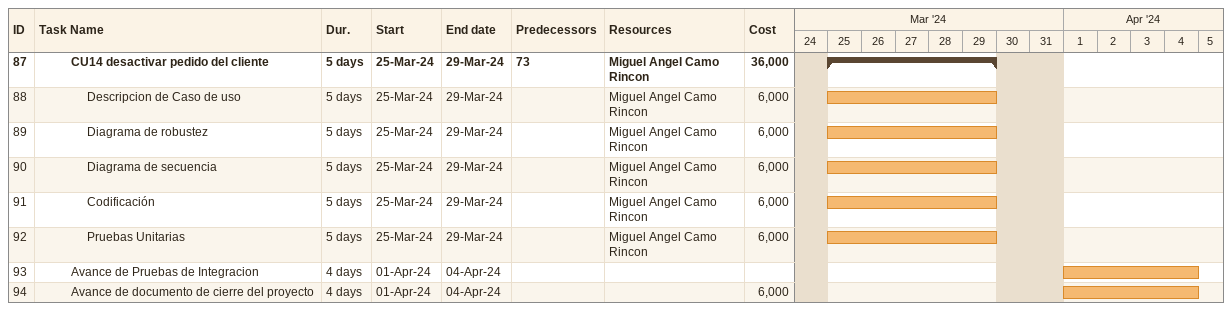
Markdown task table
| ID | Level | Task | Duration | Start | Finish | Predecessors | Resources | Cost |
|---|---|---|---|---|---|---|---|---|
| 87 | 3 | **CU14 desactivar pedido del cliente** | 5d | 2024-03-25 | 2024-03-29 | 73 | Miguel Angel Camo Rincon | 36000 |
| 88 | 4 | Descripcion de Caso de uso | 5d | 2024-03-25 | 2024-03-29 |  | Miguel Angel Camo Rincon | 6000 |
| 89 | 4 | Diagrama de robustez | 5d | 2024-03-25 | 2024-03-29 |  | Miguel Angel Camo Rincon | 6000 |
| 90 | 4 | Diagrama de secuencia | 5d | 2024-03-25 | 2024-03-29 |  | Miguel Angel Camo Rincon | 6000 |
| 91 | 4 | Codificación | 5d | 2024-03-25 | 2024-03-29 |  | Miguel Angel Camo Rincon | 6000 |
| 92 | 4 | Pruebas Unitarias | 5d | 2024-03-25 | 2024-03-29 |  | Miguel Angel Camo Rincon | 6000 |
| 93 | 3 | Avance de Pruebas de Integracion | 4d | 2024-04-01 | 2024-04-04 |  |  |  |
| 94 | 3 | Avance de documento de cierre del proyecto | 4d | 2024-04-01 | 2024-04-04 |  |  | 6000 |
